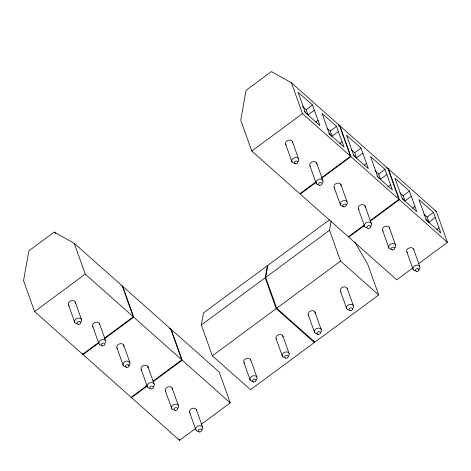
<?xml version="1.0" encoding="UTF-8"?>
<svg xmlns="http://www.w3.org/2000/svg" width="471" height="471" viewBox="0 0 471 471"><rect width="100%" height="100%" fill="white"/><g stroke="black" fill="none" stroke-linecap="round" stroke-linejoin="round"><path stroke-width="0.71" d="M201.317 324.99L203.496 312.915L267.345 265.726L265.167 277.802L276.2 308.629L314.357 342.517L250.507 389.705L212.35 355.817L201.317 324.99L265.167 277.802M354.816 242.047L367.674 264.125L378.713 294.952L314.863 342.14L276.707 308.258L265.673 277.431L267.852 265.35L329.335 219.91M378.713 294.952L340.557 261.069L329.517 230.242L331.19 221.005M104.462 338.16L133.334 316.818L122.301 285.991L74.224 243.295L54.194 232.109L28.861 250.837L23.55 280.745L34.589 311.572L82.66 354.269L98.569 342.511M314.369 110.161L308.04 114.842L306.197 109.702L312.532 105.021L298.031 92.145L305.391 112.693L319.891 125.574L312.532 105.021M34.589 311.572L85.263 274.122L74.224 243.295M251.791 151.05L302.464 113.599L291.425 82.772L271.396 71.586L246.062 90.308L240.752 120.223L251.791 151.05L299.862 193.746L315.77 181.989M315.747 122.136L318.049 120.435M338.408 131.509L332.073 136.19L330.236 131.05L336.571 126.369L322.07 113.493L329.429 134.041L343.93 146.923L336.571 126.369M339.785 143.484L342.087 141.783M362.829 153.193L356.494 157.879L354.657 152.739L360.986 148.059L346.491 135.183L353.851 155.73L368.346 168.606L360.986 148.059M321.664 177.632L350.536 156.295L339.497 125.469L291.425 82.772M147.029 385.549L131.121 397.306L83.043 354.61L98.951 342.853M104.256 338.932L133.717 317.16L122.678 286.333L170.755 329.029L181.794 359.856L152.922 381.192M316.153 182.324L300.245 194.081L348.322 236.783L364.23 225.026M321.457 178.409L350.919 156.631L339.879 125.81L338.631 125.109M364.207 165.174L366.509 163.472M386.868 174.547L380.533 179.227L378.69 174.087L385.025 169.407L370.53 156.531L377.883 177.078L392.384 189.954L385.025 169.407M387.668 186.946L390.547 184.82M265.673 277.431L329.517 230.242M411.283 196.23L404.948 200.911L403.111 195.777L409.446 191.096L394.945 178.215L402.305 198.768L416.806 211.644L409.446 191.096M370.124 220.669L398.996 199.333L387.957 168.506L339.879 125.81M147.411 385.89L131.503 397.648L179.575 440.344L195.483 428.586M153.305 381.534L182.177 360.197L171.138 329.37L169.26 328.322M364.613 225.362L348.699 237.119L396.776 279.815L412.684 268.058M370.5 221.005L399.373 199.669L388.339 168.842L387.085 168.147M212.35 355.817L276.2 308.629M276.707 308.258L340.557 261.069M412.661 208.211L414.963 206.504M435.322 217.578L428.987 222.259L427.15 217.125L433.485 212.445L418.984 199.569L426.343 220.116L440.838 232.992L433.485 212.445M436.699 229.56L439.001 227.858M201.376 424.23L230.248 402.893L219.209 372.066L171.138 329.37M418.578 263.707L447.45 242.365L436.411 211.544L388.339 168.842M338.249 124.768L339.497 125.469M386.703 167.806L387.957 168.506M435.163 210.843L436.411 211.544M121.047 285.296L122.301 285.991M169.501 328.328L170.755 329.029M302.441 106.364L306.197 109.702M327.015 128.189L330.236 131.05M351.431 149.878L354.657 152.739M374.934 170.749L378.69 174.087M399.891 192.916L403.111 195.777M423.929 214.264L427.15 217.125M304.278 111.503L308.04 114.842M328.852 133.328L332.073 136.19M353.274 155.018L356.494 157.879M376.771 175.889L380.533 179.227M402.263 198.526L404.948 200.911M425.766 219.398L428.987 222.259M302.464 113.599L350.536 156.295M350.919 156.631L398.996 199.333M399.373 199.669L447.45 242.365M54.194 232.109L55.837 233.563M85.263 274.122L133.334 316.818M133.717 317.16L181.794 359.856M182.177 360.197L230.248 402.893M413.497 248.959L419.755 266.427M406.879 252.044L413.138 269.512M389.27 227.446L395.522 244.908M382.652 230.525L388.905 247.993M365.043 205.927L371.295 223.395M358.425 209.006L364.678 226.474M340.816 184.408L347.068 201.876M334.198 187.487L340.451 204.956M316.583 162.889L322.841 180.358M309.965 165.975L316.224 183.437M347.109 288.17L353.362 305.638M292.356 141.371L298.614 158.839M340.492 291.255L346.744 308.723M285.738 144.456L291.996 161.924M314.928 311.955L321.187 329.423M308.311 315.034L314.569 332.502M313.621 340.462L314.357 342.517M282.753 335.735L289.006 353.203M276.136 338.82L282.388 356.288M250.572 359.514L256.83 376.983M243.954 362.599L250.213 380.068M196.295 409.487L202.554 426.956M189.678 412.572L195.936 430.035M172.068 387.969L178.326 405.437M165.451 391.054L171.709 408.522M179.086 438.972L179.575 440.344M147.841 366.45L154.094 383.918M141.223 369.535L147.476 387.003M123.614 344.931L129.866 362.399M116.996 348.016L123.249 365.484M99.387 323.412L105.639 340.88M92.769 326.497L99.022 343.965M75.154 301.893L81.412 319.362M68.536 304.978L74.795 322.447M82.555 353.238L83.043 354.61M68.996 305.544A3.662 2.72 -19.7 0 1 70.956 300.869A3.662 2.72 -19.7 0 1 75.384 303.295M93.223 327.062A3.662 2.72 -19.7 0 1 94.742 322.57A3.662 2.72 -19.7 0 1 99.616 324.083M100.935 345.202A3.662 2.72 -19.7 0 1 99.045 341.828A3.662 2.72 -19.7 0 1 103.726 339.644A3.662 2.72 -19.7 0 1 105.616 343.023M76.708 323.683A3.662 2.72 -19.7 0 1 74.954 320.068A3.662 2.72 -19.7 0 1 80.046 318.272A3.662 2.72 -19.7 0 1 80.912 322.199M117.456 348.581A3.662 2.72 -19.7 0 1 119.41 343.907A3.662 2.72 -19.7 0 1 123.838 346.332M141.683 370.1A3.662 2.72 -19.7 0 1 143.643 365.425A3.662 2.72 -19.7 0 1 148.065 367.851M149.389 388.239A3.662 2.72 -19.7 0 1 147.635 384.624A3.662 2.72 -19.7 0 1 152.734 382.829A3.662 2.72 -19.7 0 1 153.599 386.756M126.063 366.779A3.662 2.72 -19.7 0 1 123.272 363.341A3.662 2.72 -19.7 0 1 128.754 361.416A3.662 2.72 -19.7 0 1 128.707 365.849M165.91 391.619A3.662 2.72 -19.7 0 1 167.87 386.944A3.662 2.72 -19.7 0 1 172.292 389.37M190.137 413.132A3.662 2.72 -19.7 0 1 191.656 408.64A3.662 2.72 -19.7 0 1 196.531 410.159M198.744 431.336A3.662 2.72 -19.7 0 1 195.848 428.145A3.662 2.72 -19.7 0 1 200.917 425.778A3.662 2.72 -19.7 0 1 202.053 429.793M173.622 409.752A3.662 2.72 -19.7 0 1 171.868 406.143A3.662 2.72 -19.7 0 1 176.961 404.348A3.662 2.72 -19.7 0 1 177.826 408.275M244.414 363.165A3.662 2.72 -19.7 0 1 245.933 358.672A3.662 2.72 -19.7 0 1 250.808 360.185M276.595 339.385A3.662 2.72 -19.7 0 1 278.549 334.71A3.662 2.72 -19.7 0 1 282.977 337.136M284.301 357.524A3.662 2.72 -19.7 0 1 282.547 353.909A3.662 2.72 -19.7 0 1 287.64 352.114A3.662 2.72 -19.7 0 1 288.511 356.041M253.021 381.363A3.662 2.72 -19.7 0 1 250.125 378.172A3.662 2.72 -19.7 0 1 255.194 375.811A3.662 2.72 -19.7 0 1 256.33 379.82M308.77 315.599A3.662 2.72 -19.7 0 1 310.73 310.931A3.662 2.72 -19.7 0 1 315.152 313.35M340.951 291.82A3.662 2.72 -19.7 0 1 342.464 287.328A3.662 2.72 -19.7 0 1 347.339 288.841M348.658 309.959A3.662 2.72 -19.7 0 1 346.903 306.344A3.662 2.72 -19.7 0 1 351.996 304.549A3.662 2.72 -19.7 0 1 352.861 308.476M315.676 333.492A3.662 2.72 -19.7 0 1 315.064 329.665A3.662 2.72 -19.7 0 1 320.074 328.434A3.662 2.72 -19.7 0 1 320.686 332.261M317.377 333.798A3.662 2.72 -19.7 0 1 316.483 333.739M407.338 252.609A3.662 2.72 -19.7 0 1 408.852 248.117A3.662 2.72 -19.7 0 1 413.732 249.63M383.111 231.09A3.662 2.72 -19.7 0 1 385.072 226.416A3.662 2.72 -19.7 0 1 389.493 228.841M390.818 249.23A3.662 2.72 -19.7 0 1 389.064 245.615A3.662 2.72 -19.7 0 1 394.162 243.819A3.662 2.72 -19.7 0 1 395.028 247.746M415.051 270.748A3.662 2.72 -19.7 0 1 413.45 266.898A3.662 2.72 -19.7 0 1 418.878 265.567A3.662 2.72 -19.7 0 1 418.589 269.877M358.884 209.571A3.662 2.72 -19.7 0 1 360.839 204.897A3.662 2.72 -19.7 0 1 365.266 207.322M334.657 188.053A3.662 2.72 -19.7 0 1 336.612 183.384A3.662 2.72 -19.7 0 1 341.039 185.804M343.259 206.251A3.662 2.72 -19.7 0 1 340.368 203.066A3.662 2.72 -19.7 0 1 345.437 200.699A3.662 2.72 -19.7 0 1 346.568 204.714M366.591 227.711A3.662 2.72 -19.7 0 1 364.837 224.096A3.662 2.72 -19.7 0 1 369.929 222.3A3.662 2.72 -19.7 0 1 370.801 226.233M310.424 166.534A3.662 2.72 -19.7 0 1 312.385 161.865A3.662 2.72 -19.7 0 1 316.812 164.291M286.197 145.021A3.662 2.72 -19.7 0 1 288.158 140.346A3.662 2.72 -19.7 0 1 292.579 142.772M294.805 163.219A3.662 2.72 -19.7 0 1 291.908 160.028A3.662 2.72 -19.7 0 1 296.977 157.667A3.662 2.72 -19.7 0 1 298.114 161.677M318.137 184.673A3.662 2.72 -19.7 0 1 316.382 181.058A3.662 2.72 -19.7 0 1 321.475 179.268A3.662 2.72 -19.7 0 1 322.341 183.195M78.139 324.348A1.831 1.36 -19.7 0 0 80.606 322.523A1.831 1.36 -19.7 0 0 77.762 322.005A1.831 1.36 -19.7 0 0 78.139 324.348M102.366 345.867A1.831 1.36 -19.7 0 0 104.839 344.042A1.831 1.36 -19.7 0 0 101.995 343.524A1.831 1.36 -19.7 0 0 102.366 345.867M126.599 367.386A1.831 1.36 -19.7 0 0 129.066 365.561A1.831 1.36 -19.7 0 0 126.222 365.043A1.831 1.36 -19.7 0 0 126.599 367.386M150.826 388.905A1.831 1.36 -19.7 0 0 153.293 387.08A1.831 1.36 -19.7 0 0 150.449 386.561A1.831 1.36 -19.7 0 0 150.826 388.905M175.053 410.424A1.831 1.36 -19.7 0 0 177.52 408.598A1.831 1.36 -19.7 0 0 174.676 408.08A1.831 1.36 -19.7 0 0 175.053 410.424M199.28 431.942A1.831 1.36 -19.7 0 0 201.753 430.117A1.831 1.36 -19.7 0 0 198.903 429.599A1.831 1.36 -19.7 0 0 199.28 431.942M253.557 381.969A1.831 1.36 -19.7 0 0 256.024 380.144A1.831 1.36 -19.7 0 0 253.18 379.626A1.831 1.36 -19.7 0 0 253.557 381.969M285.738 358.19A1.831 1.36 -19.7 0 0 288.205 356.364A1.831 1.36 -19.7 0 0 285.361 355.846A1.831 1.36 -19.7 0 0 285.738 358.19M317.913 334.404A1.831 1.36 -19.7 0 0 320.38 332.585A1.831 1.36 -19.7 0 0 317.536 332.067A1.831 1.36 -19.7 0 0 317.913 334.404M350.094 310.625A1.831 1.36 -19.7 0 0 352.561 308.799A1.831 1.36 -19.7 0 0 349.717 308.281A1.831 1.36 -19.7 0 0 350.094 310.625M416.482 271.414A1.831 1.36 -19.7 0 0 418.949 269.589A1.831 1.36 -19.7 0 0 416.105 269.071A1.831 1.36 -19.7 0 0 416.482 271.414M392.255 249.895A1.831 1.36 -19.7 0 0 394.722 248.07A1.831 1.36 -19.7 0 0 391.878 247.552A1.831 1.36 -19.7 0 0 392.255 249.895M368.028 228.376A1.831 1.36 -19.7 0 0 370.494 226.551A1.831 1.36 -19.7 0 0 367.651 226.039A1.831 1.36 -19.7 0 0 368.028 228.376M343.795 206.857A1.831 1.36 -19.7 0 0 346.267 205.038A1.831 1.36 -19.7 0 0 343.424 204.52A1.831 1.36 -19.7 0 0 343.795 206.857M319.568 185.344A1.831 1.36 -19.7 0 0 322.04 183.519A1.831 1.36 -19.7 0 0 319.191 183.001A1.831 1.36 -19.7 0 0 319.568 185.344M295.341 163.826A1.831 1.36 -19.7 0 0 297.807 162A1.831 1.36 -19.7 0 0 294.964 161.482A1.831 1.36 -19.7 0 0 295.341 163.826"/></g></svg>
